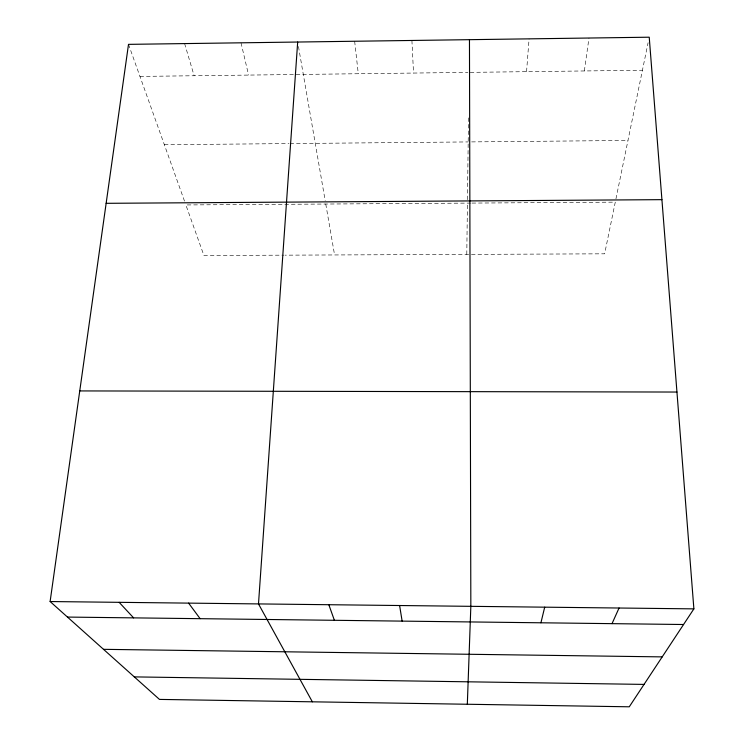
<?xml version="1.0" encoding="UTF-8"?>
<svg xmlns="http://www.w3.org/2000/svg" width="744" height="744" viewBox="0 0 744 744"><rect width="100%" height="100%" fill="white"/><g stroke="black" fill="none" stroke-linecap="round" stroke-linejoin="round"><path stroke-width="0.56" stroke-dasharray="3.72 2.79" d="M466.786 254.392L467.427 203.112M467.474 199.718L468.506 116.613M526.557 71.666L529.077 38.855M584.347 70.959L588.997 38.028M615.948 198.853L648.098 42.706M139.956 76.418L467.902 72.391M470.208 72.363L642.435 70.243M164.359 144.727L288.839 143.583M289.983 143.573L468.19 141.927M471.649 141.899L627.973 140.458M470.85 203.093L185.87 204.944L203.93 255.508L283.985 255.164M471.994 203.084L615.269 202.154L604.63 253.816L285.138 255.164M128.507 44.361L184.717 201.726M184.614 43.589L194.138 75.758M241.01 42.808L248.589 75.088M298.465 46.5L325.184 200.666M325.76 204.033L334.586 254.95M354.656 41.246L358.283 73.74M411.916 40.464L413.534 73.061"/><path stroke-width="1.12" d="M467.325 704.252L470.84 606.332L469.464 39.674M297.684 42.036L258.493 603.914L312.341 701.815M50.118 601.543L128.507 44.361L649.233 37.2L693.882 608.871L629.266 706.8L159.467 699.407L50.118 601.543L693.882 608.871M540.925 622.793L544.701 607.169M612.024 623.649L619.045 608.025M106.141 203.317L661.928 199.652M79.748 390.926L676.947 392.042M67.472 617.074L683.559 624.514M103.518 649.335L662.197 656.887M134.311 676.891L644.044 684.406M119.142 602.324L133.604 617.873M188.604 603.114L200.127 618.673M328.829 604.714L334.391 620.301M399.612 605.523L402.132 621.119"/></g></svg>
